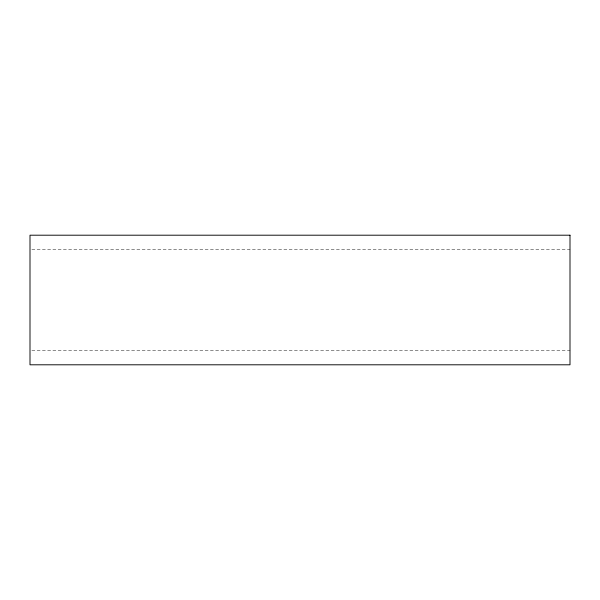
<?xml version="1.0" encoding="UTF-8"?>
<svg xmlns="http://www.w3.org/2000/svg" width="600" height="600" viewBox="0 0 600 600"><rect width="100%" height="100%" fill="white"/><g stroke="black" fill="none" stroke-linecap="round" stroke-linejoin="round"><path stroke-width="0.45" stroke-dasharray="3 2.25" d="M31.875 249.6L570 249.6M31.875 350.4L570 350.4"/><path stroke-width="0.9" d="M570 235.2L30 235.2L30 364.8L570 364.8L570 235.2"/></g></svg>
